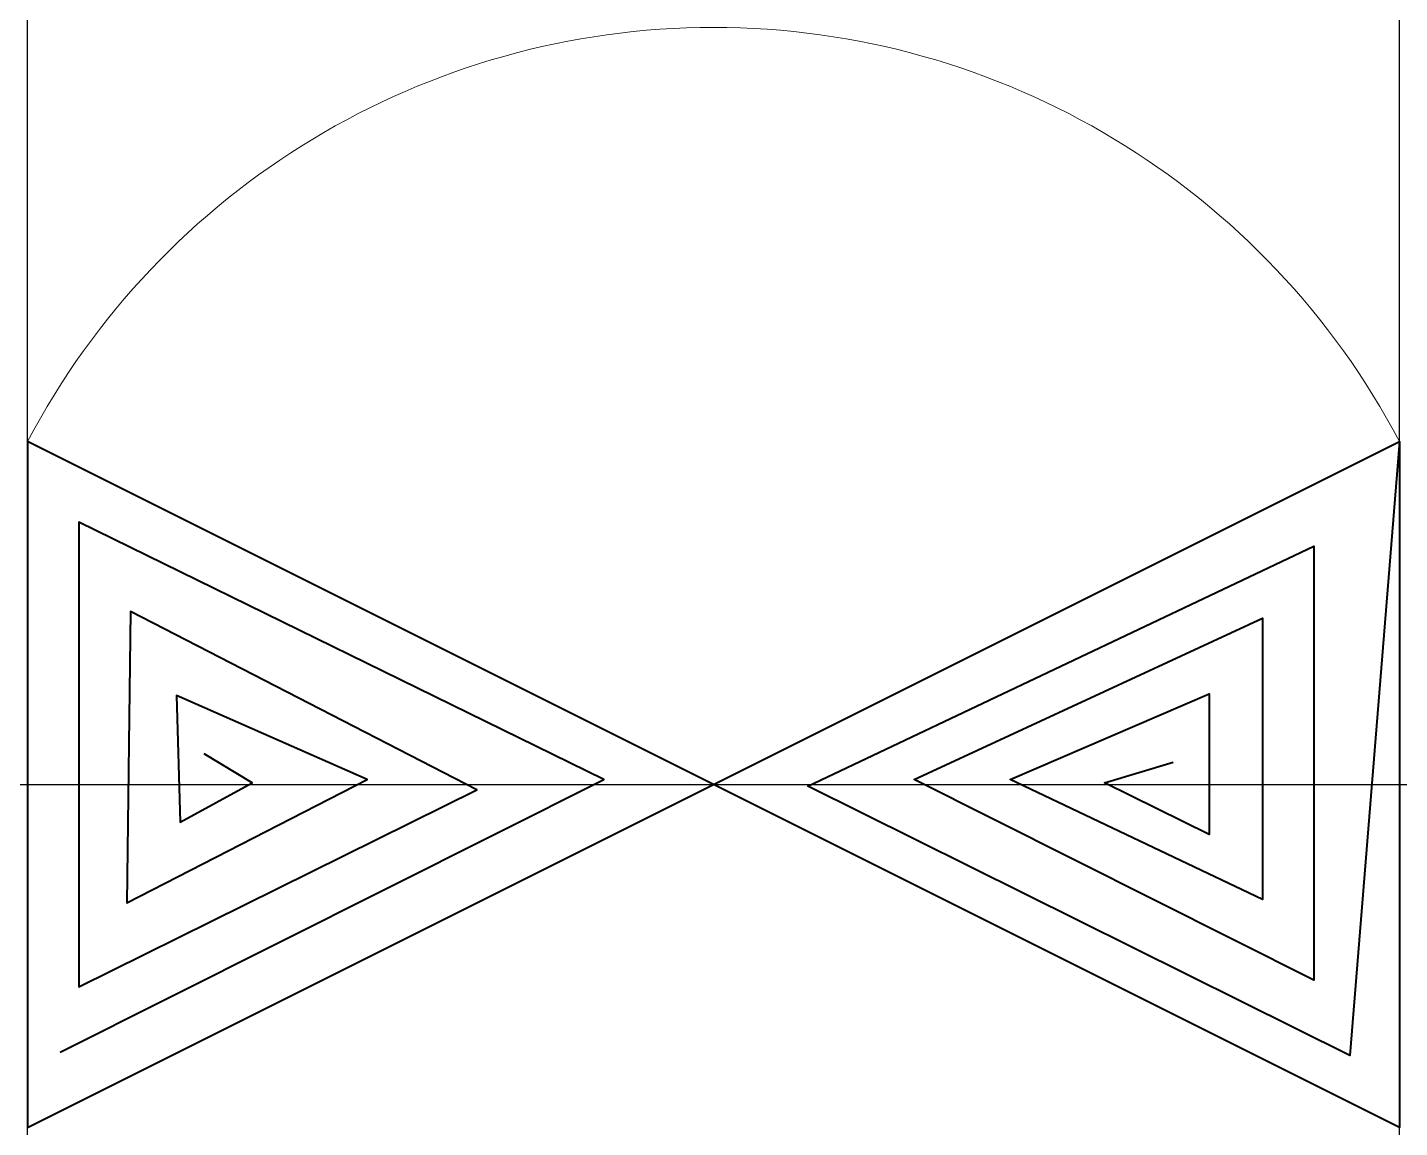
# Model space of a CAD drawing. Header units: metres. Extents: x -0.004 to 0.004, y -0.002 to 0.00442.
import ezdxf

# ---------------------------------------------------------------- set-up
doc = ezdxf.new("R2010")
doc.units = ezdxf.units.M
doc.header["$PDMODE"] = 2
doc.layers.add('Level 7', color=7, linetype='Continuous')

# ---------------------------------------------------------------- blocks, each defined once
blk = doc.blocks.new('DIAPHRAGM VALVE CLOSED')
at = {"layer": 'Level 7', "color": 2, "linetype": 'Continuous', "lineweight": 40, "flags": 128}
for points in [[(0.004, 0.002), (0.004, -0.002), (-0.004, 0.002), (-0.004, -0.002), (0.004, 0.002), (0.00371, -0.00158), (0.00055, -1e-05), (0.0035, 0.00139), (0.0035, -0.0011399999999999), (0.00117, 3e-05), (0.0032, 0.00097), (0.0032, -0.0006699999999999), (0.00173, 3e-05), (0.00289, 0.00053), (0.00289, -0.00029), (0.00228, 1.00000000001e-05), (0.00268, 0.0001300000000001)], [(-0.00381, -0.00156), (-0.00064, 3e-05), (-0.0037, 0.00153), (-0.0037, -0.00118), (-0.00138, -3e-05), (-0.0034, 0.0010100000000001), (-0.00342, -0.00069), (-0.00202, 3e-05), (-0.00313, 0.0005200000000001), (-0.00311, -0.00022), (-0.00269, 1.00000000001e-05), (-0.00297, 0.0001800000000001)]]:
    blk.add_lwpolyline(points, dxfattribs=at)
at = {"layer": 'Level 7', "color": 2, "linetype": 'Continuous', "lineweight": 13}
blk.add_arc((0, -0.0001041219597369), 0.0045196602993419, 27.74573850616621, 152.2542614938345, dxfattribs=at)

msp = doc.modelspace()

# ---------------------------------------------------------------- linework, layer by layer
for p in [(-0.004, 0), (0.004, 0)]:
    msp.add_point(p)

# ---------------------------------------------------------------- block references
msp.add_blockref('DIAPHRAGM VALVE CLOSED', (0, 0))

doc.saveas('drawing.dxf')
